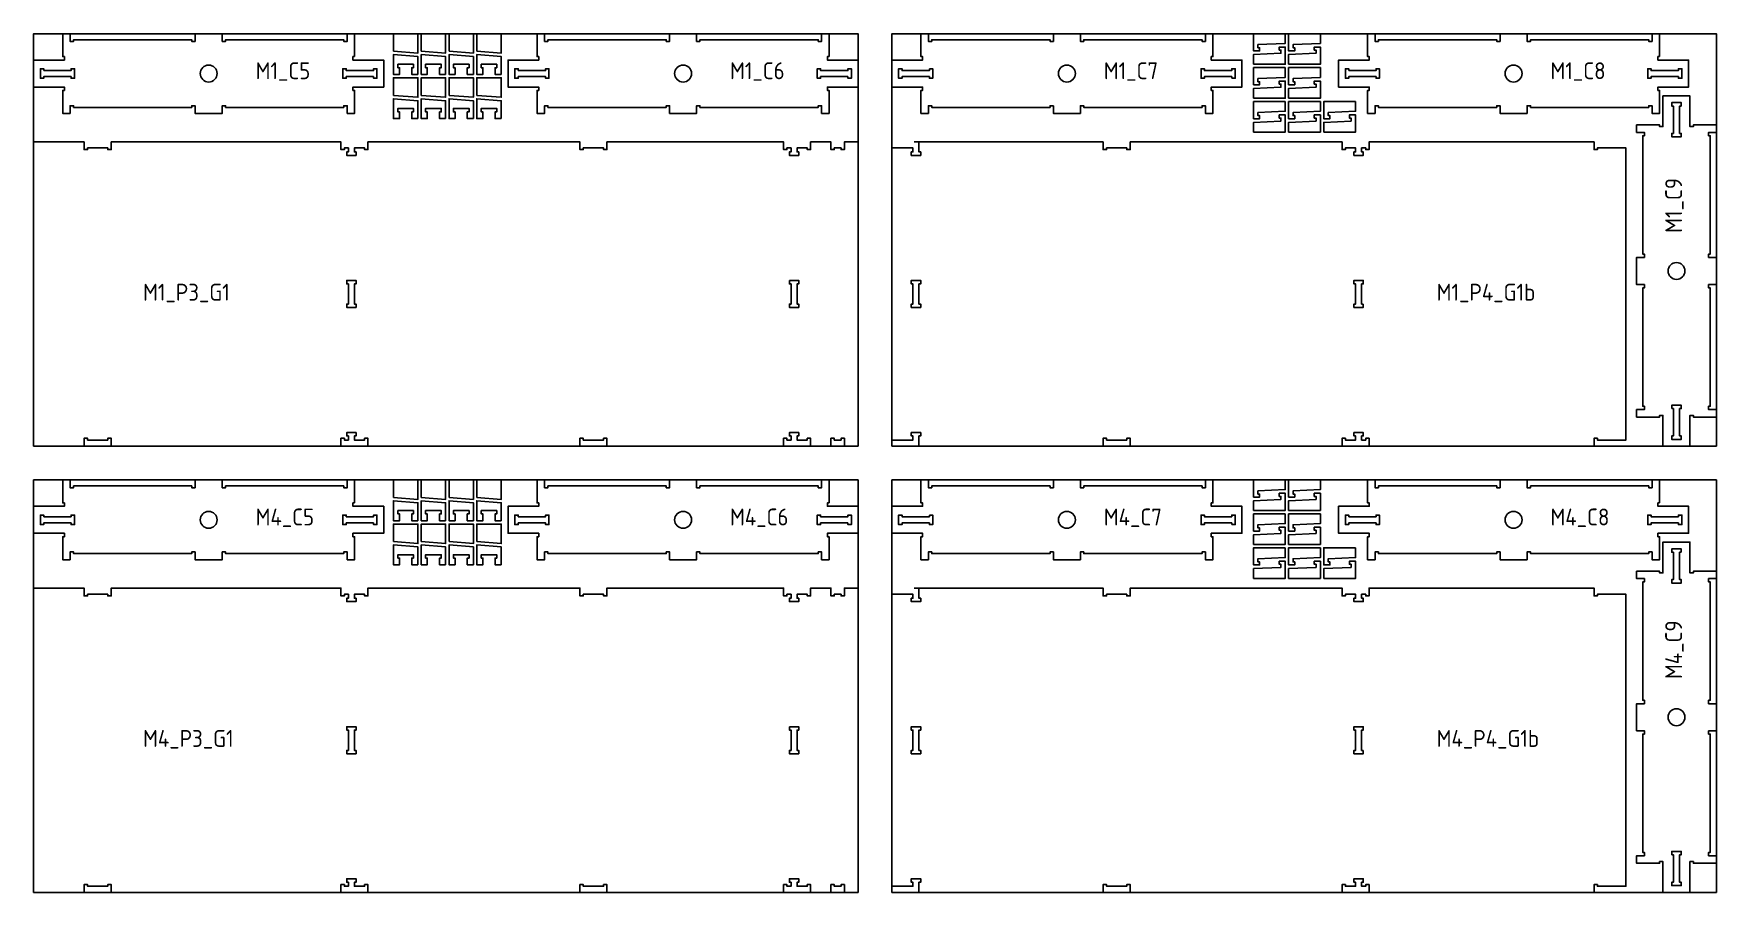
# Model space of a CAD drawing. Header units: millimetres. Extents: x -18174 to 50972, y 6312 to 16778.
# Drawn here: x -9888 to -4908, y 8953 to 11493 of the extents above; entities that cross this region are included whole.
import ezdxf

# ---------------------------------------------------------------- set-up
doc = ezdxf.new("R2010")
doc.units = ezdxf.units.MM
doc.header["$MEASUREMENT"] = 0
for name, color, linetype in [('freeswerk_CODES', 50, 'Continuous'), ('freeswerk_ELEMENTEN', 7, 'Continuous'), ('freeswerk_PLATEN', 3, 'Continuous')]:
    doc.layers.add(name, color=color, linetype=linetype)

msp = doc.modelspace()

# ---------------------------------------------------------------- linework, layer by layer
for centre in [(-9369.7, 11374.5), (-7965.7, 11374.5), (-6829.7, 11374.5), (-5507.7, 11374.5), (-5025.7, 10790.5), (-9369.7, 10054.5), (-7965.7, 10054.5), (-6829.7, 10054.5), (-5507.7, 10054.5), (-5025.7, 9470.5)]:
    msp.add_circle(centre, 25)
at = {"layer": 'freeswerk_ELEMENTEN'}
for points in [[(-8937.7, 11424.5), (-8937.7, 11492.5), (-8959.7, 11492.5), (-8959.7, 11469.5), (-8969.7, 11469.5), (-8969.7, 11474.5), (-9319.7, 11474.5), (-9319.7, 11469.5), (-9329.7, 11469.5), (-9329.7, 11492.5), (-9409.7, 11492.5), (-9409.7, 11469.5), (-9419.7, 11469.5), (-9419.7, 11474.5), (-9769.7, 11474.5), (-9769.7, 11469.5), (-9779.7, 11469.5), (-9779.7, 11492.5), (-9801.7, 11492.5), (-9801.7, 11424.5), (-9796.7, 11424.5), (-9796.7, 11414.5), (-9887.7, 11414.5), (-9887.7, 11334.5), (-9796.7, 11334.5), (-9796.7, 11324.5), (-9801.7, 11324.5), (-9801.7, 11256.5), (-9779.7, 11256.5), (-9779.7, 11279.5), (-9769.7, 11279.5), (-9769.7, 11274.5), (-9419.7, 11274.5), (-9419.7, 11279.5), (-9409.7, 11279.5), (-9409.7, 11256.5), (-9329.7, 11256.5), (-9329.7, 11279.5), (-9319.7, 11279.5), (-9319.7, 11274.5), (-8969.7, 11274.5), (-8969.7, 11279.5), (-8959.7, 11279.5), (-8959.7, 11256.5), (-8937.7, 11256.5), (-8937.7, 11324.5), (-8942.7, 11324.5), (-8942.7, 11334.5), (-8851.7, 11334.5), (-8851.7, 11414.5), (-8942.7, 11414.5), (-8942.7, 11424.5)], [(-8822.8, 11440.6), (-8750.6, 11434.9), (-8750.6, 11492.5), (-8822.8, 11492.5)], [(-8740.6, 11440.6), (-8668.4, 11434.9), (-8668.4, 11492.5), (-8740.6, 11492.5)], [(-8658.4, 11440.6), (-8586.2, 11434.9), (-8586.2, 11492.5), (-8658.4, 11492.5)], [(-8576.2, 11440.6), (-8504, 11434.9), (-8504, 11492.5), (-8576.2, 11492.5)], [(-7533.7, 11424.5), (-7533.7, 11492.5), (-7555.7, 11492.5), (-7555.7, 11469.5), (-7565.7, 11469.5), (-7565.7, 11474.5), (-7915.7, 11474.5), (-7915.7, 11469.5), (-7925.7, 11469.5), (-7925.7, 11492.5), (-8005.7, 11492.5), (-8005.7, 11469.5), (-8015.7, 11469.5), (-8015.7, 11474.5), (-8365.7, 11474.5), (-8365.7, 11469.5), (-8375.7, 11469.5), (-8375.7, 11492.5), (-8397.7, 11492.5), (-8397.7, 11424.5), (-8392.7, 11424.5), (-8392.7, 11414.5), (-8483.7, 11414.5), (-8483.7, 11334.5), (-8392.7, 11334.5), (-8392.7, 11324.5), (-8397.7, 11324.5), (-8397.7, 11256.5), (-8375.7, 11256.5), (-8375.7, 11279.5), (-8365.7, 11279.5), (-8365.7, 11274.5), (-8015.7, 11274.5), (-8015.7, 11279.5), (-8005.7, 11279.5), (-8005.7, 11256.5), (-7925.7, 11256.5), (-7925.7, 11279.5), (-7915.7, 11279.5), (-7915.7, 11274.5), (-7565.7, 11274.5), (-7565.7, 11279.5), (-7555.7, 11279.5), (-7555.7, 11256.5), (-7533.7, 11256.5), (-7533.7, 11324.5), (-7538.7, 11324.5), (-7538.7, 11334.5), (-7447.7, 11334.5), (-7447.7, 11414.5), (-7538.7, 11414.5), (-7538.7, 11424.5)], [(-6869.7, 11279.5), (-6879.7, 11279.5), (-6879.7, 11274.5), (-7229.7, 11274.5), (-7229.7, 11279.5), (-7239.7, 11279.5), (-7239.7, 11256.5), (-7261.7, 11256.5), (-7261.7, 11324.5), (-7256.7, 11324.5), (-7256.7, 11334.5), (-7347.7, 11334.5), (-7347.7, 11414.5), (-7256.7, 11414.5), (-7256.7, 11424.5), (-7261.7, 11424.5), (-7261.7, 11492.5), (-7239.7, 11492.5), (-7239.7, 11469.5), (-7229.7, 11469.5), (-7229.7, 11474.5), (-6879.7, 11474.5), (-6879.7, 11469.5), (-6869.7, 11469.5), (-6869.7, 11492.5), (-6789.7, 11492.5), (-6789.7, 11469.5), (-6779.7, 11469.5), (-6779.7, 11474.5), (-6429.7, 11474.5), (-6429.7, 11469.5), (-6419.7, 11469.5), (-6419.7, 11492.5), (-6397.7, 11492.5), (-6397.7, 11424.5), (-6402.7, 11424.5), (-6402.7, 11414.5), (-6311.7, 11414.5), (-6311.7, 11334.5), (-6402.7, 11334.5), (-6402.7, 11324.5), (-6397.7, 11324.5), (-6397.7, 11256.5), (-6419.7, 11256.5), (-6419.7, 11279.5), (-6429.7, 11279.5), (-6429.7, 11274.5), (-6779.7, 11274.5), (-6779.7, 11279.5), (-6789.7, 11279.5), (-6789.7, 11256.5), (-6869.7, 11256.5)], [(-6183.5, 11492.5), (-6183.5, 11463.7), (-6264.5, 11460.1), (-6264.5, 11450.8), (-6259.5, 11450.8), (-6259.5, 11441.7), (-6277.5, 11441.7), (-6277.5, 11492.5)], [(-6079.5, 11492.5), (-6079.5, 11463.7), (-6160.5, 11460.1), (-6160.5, 11450.8), (-6155.5, 11450.8), (-6155.5, 11441.7), (-6173.5, 11441.7), (-6173.5, 11492.5)], [(-5075.7, 11424.5), (-5075.7, 11492.5), (-5097.7, 11492.5), (-5097.7, 11469.5), (-5107.7, 11469.5), (-5107.7, 11474.5), (-5457.7, 11474.5), (-5457.7, 11469.5), (-5467.7, 11469.5), (-5467.7, 11492.5), (-5547.7, 11492.5), (-5547.7, 11469.5), (-5557.7, 11469.5), (-5557.7, 11474.5), (-5907.7, 11474.5), (-5907.7, 11469.5), (-5917.7, 11469.5), (-5917.7, 11492.5), (-5939.7, 11492.5), (-5939.7, 11424.5), (-5934.7, 11424.5), (-5934.7, 11414.5), (-6025.7, 11414.5), (-6025.7, 11334.5), (-5934.7, 11334.5), (-5934.7, 11324.5), (-5939.7, 11324.5), (-5939.7, 11256.5), (-5917.7, 11256.5), (-5917.7, 11279.5), (-5907.7, 11279.5), (-5907.7, 11274.5), (-5557.7, 11274.5), (-5557.7, 11279.5), (-5547.7, 11279.5), (-5547.7, 11256.5), (-5467.7, 11256.5), (-5467.7, 11279.5), (-5457.7, 11279.5), (-5457.7, 11274.5), (-5107.7, 11274.5), (-5107.7, 11279.5), (-5097.7, 11279.5), (-5097.7, 11256.5), (-5075.7, 11256.5), (-5075.7, 11324.5), (-5080.7, 11324.5), (-5080.7, 11334.5), (-4989.7, 11334.5), (-4989.7, 11414.5), (-5080.7, 11414.5), (-5080.7, 11424.5)], [(-8750.6, 11371.9), (-8768.6, 11371.9), (-8768.6, 11391.7), (-8763.6, 11391.7), (-8763.6, 11401.9), (-8809.8, 11401.9), (-8809.8, 11391.7), (-8804.8, 11391.7), (-8804.8, 11371.9), (-8822.8, 11371.9), (-8822.8, 11430.6), (-8750.6, 11424.9)], [(-8668.4, 11371.9), (-8686.4, 11371.9), (-8686.4, 11391.7), (-8681.4, 11391.7), (-8681.4, 11401.9), (-8727.6, 11401.9), (-8727.6, 11391.7), (-8722.6, 11391.7), (-8722.6, 11371.9), (-8740.6, 11371.9), (-8740.6, 11430.6), (-8668.4, 11424.9)], [(-8586.2, 11371.9), (-8604.2, 11371.9), (-8604.2, 11391.7), (-8599.2, 11391.7), (-8599.2, 11401.9), (-8645.4, 11401.9), (-8645.4, 11391.7), (-8640.4, 11391.7), (-8640.4, 11371.9), (-8658.4, 11371.9), (-8658.4, 11430.6), (-8586.2, 11424.9)], [(-8504, 11371.9), (-8522, 11371.9), (-8522, 11391.7), (-8517, 11391.7), (-8517, 11401.9), (-8563.2, 11401.9), (-8563.2, 11391.7), (-8558.2, 11391.7), (-8558.2, 11371.9), (-8576.2, 11371.9), (-8576.2, 11430.6), (-8504, 11424.9)], [(-6277.5, 11402.1), (-6277.5, 11430.9), (-6196.5, 11434.6), (-6196.5, 11443.8), (-6201.5, 11443.8), (-6201.5, 11452.9), (-6183.5, 11452.9), (-6183.5, 11402.1)], [(-6173.5, 11402.1), (-6173.5, 11430.9), (-6092.5, 11434.6), (-6092.5, 11443.8), (-6097.5, 11443.8), (-6097.5, 11452.9), (-6079.5, 11452.9), (-6079.5, 11402.1)], [(-9857.7, 11383.5), (-9857.7, 11388.5), (-9867.7, 11388.5), (-9867.7, 11360.5), (-9857.7, 11360.5), (-9857.7, 11365.5), (-9776.7, 11365.5), (-9776.7, 11360.5), (-9766.7, 11360.5), (-9766.7, 11388.5), (-9776.7, 11388.5), (-9776.7, 11383.5)], [(-8881.7, 11365.5), (-8962.7, 11365.5), (-8962.7, 11360.5), (-8972.7, 11360.5), (-8972.7, 11388.5), (-8962.7, 11388.5), (-8962.7, 11383.5), (-8881.7, 11383.5), (-8881.7, 11388.5), (-8871.7, 11388.5), (-8871.7, 11360.5), (-8881.7, 11360.5)], [(-8822.8, 11310), (-8750.6, 11304.3), (-8750.6, 11361.9), (-8822.8, 11361.9)], [(-8740.6, 11310), (-8668.4, 11304.3), (-8668.4, 11361.9), (-8740.6, 11361.9)], [(-8658.4, 11310), (-8586.2, 11304.3), (-8586.2, 11361.9), (-8658.4, 11361.9)], [(-8576.2, 11310), (-8504, 11304.3), (-8504, 11361.9), (-8576.2, 11361.9)], [(-8453.7, 11383.5), (-8453.7, 11388.5), (-8463.7, 11388.5), (-8463.7, 11360.5), (-8453.7, 11360.5), (-8453.7, 11365.5), (-8372.7, 11365.5), (-8372.7, 11360.5), (-8362.7, 11360.5), (-8362.7, 11388.5), (-8372.7, 11388.5), (-8372.7, 11383.5)], [(-7477.7, 11365.5), (-7558.7, 11365.5), (-7558.7, 11360.5), (-7568.7, 11360.5), (-7568.7, 11388.5), (-7558.7, 11388.5), (-7558.7, 11383.5), (-7477.7, 11383.5), (-7477.7, 11388.5), (-7467.7, 11388.5), (-7467.7, 11360.5), (-7477.7, 11360.5)], [(-7236.7, 11388.5), (-7226.7, 11388.5), (-7226.7, 11360.5), (-7236.7, 11360.5), (-7236.7, 11365.5), (-7317.7, 11365.5), (-7317.7, 11360.5), (-7327.7, 11360.5), (-7327.7, 11388.5), (-7317.7, 11388.5), (-7317.7, 11383.5), (-7236.7, 11383.5)], [(-6341.7, 11360.5), (-6341.7, 11365.5), (-6422.7, 11365.5), (-6422.7, 11360.5), (-6432.7, 11360.5), (-6432.7, 11388.5), (-6422.7, 11388.5), (-6422.7, 11383.5), (-6341.7, 11383.5), (-6341.7, 11388.5), (-6331.7, 11388.5), (-6331.7, 11360.5)], [(-6183.5, 11392.1), (-6183.5, 11363.3), (-6264.5, 11359.7), (-6264.5, 11350.4), (-6259.5, 11350.4), (-6259.5, 11341.3), (-6277.5, 11341.3), (-6277.5, 11392.1)], [(-6079.5, 11392.1), (-6079.5, 11363.3), (-6160.5, 11359.7), (-6160.5, 11350.4), (-6155.5, 11350.4), (-6155.5, 11341.3), (-6173.5, 11341.3), (-6173.5, 11392.1)], [(-5995.7, 11383.5), (-5995.7, 11388.5), (-6005.7, 11388.5), (-6005.7, 11360.5), (-5995.7, 11360.5), (-5995.7, 11365.5), (-5914.7, 11365.5), (-5914.7, 11360.5), (-5904.7, 11360.5), (-5904.7, 11388.5), (-5914.7, 11388.5), (-5914.7, 11383.5)], [(-5019.7, 11365.5), (-5100.7, 11365.5), (-5100.7, 11360.5), (-5110.7, 11360.5), (-5110.7, 11388.5), (-5100.7, 11388.5), (-5100.7, 11383.5), (-5019.7, 11383.5), (-5019.7, 11388.5), (-5009.7, 11388.5), (-5009.7, 11360.5), (-5019.7, 11360.5)], [(-6277.5, 11301.7), (-6277.5, 11330.5), (-6196.5, 11334.1), (-6196.5, 11343.4), (-6201.5, 11343.4), (-6201.5, 11352.5), (-6183.5, 11352.5), (-6183.5, 11301.7)], [(-6173.5, 11301.7), (-6173.5, 11330.5), (-6092.5, 11334.1), (-6092.5, 11343.4), (-6097.5, 11343.4), (-6097.5, 11352.5), (-6079.5, 11352.5), (-6079.5, 11301.7)], [(-4930.7, 10750.5), (-4930.7, 10740.5), (-4925.7, 10740.5), (-4925.7, 10390.5), (-4930.7, 10390.5), (-4930.7, 10380.5), (-4907.7, 10380.5), (-4907.7, 10358.5), (-4975.7, 10358.5), (-4975.7, 10363.5), (-4985.7, 10363.5), (-4985.7, 10272.5), (-5065.7, 10272.5), (-5065.7, 10363.5), (-5075.7, 10363.5), (-5075.7, 10358.5), (-5143.7, 10358.5), (-5143.7, 10380.5), (-5120.7, 10380.5), (-5120.7, 10390.5), (-5125.7, 10390.5), (-5125.7, 10740.5), (-5120.7, 10740.5), (-5120.7, 10750.5), (-5143.7, 10750.5), (-5143.7, 10830.5), (-5120.7, 10830.5), (-5120.7, 10840.5), (-5125.7, 10840.5), (-5125.7, 11190.5), (-5120.7, 11190.5), (-5120.7, 11200.5), (-5143.7, 11200.5), (-5143.7, 11222.5), (-5075.7, 11222.5), (-5075.7, 11217.5), (-5065.7, 11217.5), (-5065.7, 11308.5), (-4985.7, 11308.5), (-4985.7, 11217.5), (-4975.7, 11217.5), (-4975.7, 11222.5), (-4907.7, 11222.5), (-4907.7, 11200.5), (-4930.7, 11200.5), (-4930.7, 11190.5), (-4925.7, 11190.5), (-4925.7, 10840.5), (-4930.7, 10840.5), (-4930.7, 10830.5), (-4907.7, 10830.5), (-4907.7, 10750.5)], [(-8750.6, 11241.3), (-8768.6, 11241.3), (-8768.6, 11261.1), (-8763.6, 11261.1), (-8763.6, 11271.3), (-8809.8, 11271.3), (-8809.8, 11261.1), (-8804.8, 11261.1), (-8804.8, 11241.3), (-8822.8, 11241.3), (-8822.8, 11300), (-8750.6, 11294.3)], [(-8668.4, 11241.3), (-8686.4, 11241.3), (-8686.4, 11261.1), (-8681.4, 11261.1), (-8681.4, 11271.3), (-8727.6, 11271.3), (-8727.6, 11261.1), (-8722.6, 11261.1), (-8722.6, 11241.3), (-8740.6, 11241.3), (-8740.6, 11300), (-8668.4, 11294.3)], [(-8586.2, 11241.3), (-8604.2, 11241.3), (-8604.2, 11261.1), (-8599.2, 11261.1), (-8599.2, 11271.3), (-8645.4, 11271.3), (-8645.4, 11261.1), (-8640.4, 11261.1), (-8640.4, 11241.3), (-8658.4, 11241.3), (-8658.4, 11300), (-8586.2, 11294.3)], [(-8504, 11241.3), (-8522, 11241.3), (-8522, 11261.1), (-8517, 11261.1), (-8517, 11271.3), (-8563.2, 11271.3), (-8563.2, 11261.1), (-8558.2, 11261.1), (-8558.2, 11241.3), (-8576.2, 11241.3), (-8576.2, 11300), (-8504, 11294.3)], [(-6183.5, 11291.7), (-6183.5, 11262.9), (-6264.5, 11259.2), (-6264.5, 11250), (-6259.5, 11250), (-6259.5, 11240.9), (-6277.5, 11240.9), (-6277.5, 11291.7)], [(-6079.5, 11291.7), (-6079.5, 11262.9), (-6160.5, 11259.2), (-6160.5, 11250), (-6155.5, 11250), (-6155.5, 11240.9), (-6173.5, 11240.9), (-6173.5, 11291.7)], [(-5975.5, 11291.7), (-5975.5, 11262.9), (-6056.5, 11259.2), (-6056.5, 11250), (-6051.5, 11250), (-6051.5, 11240.9), (-6069.5, 11240.9), (-6069.5, 11291.7)], [(-5011.7, 11278.5), (-5016.7, 11278.5), (-5016.7, 11197.5), (-5011.7, 11197.5), (-5011.7, 11187.5), (-5039.7, 11187.5), (-5039.7, 11197.5), (-5034.7, 11197.5), (-5034.7, 11278.5), (-5039.7, 11278.5), (-5039.7, 11288.5), (-5011.7, 11288.5)], [(-6277.5, 11201.3), (-6277.5, 11230.1), (-6196.5, 11233.7), (-6196.5, 11243), (-6201.5, 11243), (-6201.5, 11252.1), (-6183.5, 11252.1), (-6183.5, 11201.3)], [(-6173.5, 11201.3), (-6173.5, 11230.1), (-6092.5, 11233.7), (-6092.5, 11243), (-6097.5, 11243), (-6097.5, 11252.1), (-6079.5, 11252.1), (-6079.5, 11201.3)], [(-6069.5, 11201.3), (-6069.5, 11230.1), (-5988.5, 11233.7), (-5988.5, 11243), (-5993.5, 11243), (-5993.5, 11252.1), (-5975.5, 11252.1), (-5975.5, 11201.3)], [(-7658.2, 11154.5), (-7646.2, 11154.5), (-7646.2, 11142.5), (-7651.2, 11142.5), (-7651.2, 11132.5), (-7623.2, 11132.5), (-7623.2, 11142.5), (-7628.2, 11142.5), (-7628.2, 11154.5), (-7598.2, 11154.5), (-7598.2, 11149.5), (-7588.2, 11149.5), (-7588.2, 11172.5), (-7528.2, 11172.5), (-7528.2, 11149.5), (-7518.2, 11149.5), (-7518.2, 11154.5), (-7498.2, 11154.5), (-7498.2, 11149.5), (-7488.2, 11149.5), (-7488.2, 11172.5), (-7447.7, 11172.5), (-7447.7, 10272.5), (-7488.2, 10272.5), (-7488.2, 10295.5), (-7498.2, 10295.5), (-7498.2, 10290.5), (-7518.2, 10290.5), (-7518.2, 10295.5), (-7528.2, 10295.5), (-7528.2, 10272.5), (-7588.2, 10272.5), (-7588.2, 10295.5), (-7598.2, 10295.5), (-7598.2, 10290.5), (-7628.2, 10290.5), (-7628.2, 10302.5), (-7623.2, 10302.5), (-7623.2, 10312.5), (-7651.2, 10312.5), (-7651.2, 10302.5), (-7646.2, 10302.5), (-7646.2, 10290.5), (-7658.2, 10290.5), (-7658.2, 10295.5), (-7668.2, 10295.5), (-7668.2, 10272.5), (-8191.2, 10272.5), (-8191.2, 10295.5), (-8201.2, 10295.5), (-8201.2, 10290.5), (-8261.2, 10290.5), (-8261.2, 10295.5), (-8271.2, 10295.5), (-8271.2, 10272.5), (-8898.2, 10272.5), (-8898.2, 10295.5), (-8908.2, 10295.5), (-8908.2, 10290.5), (-8938.2, 10290.5), (-8938.2, 10302.5), (-8933.2, 10302.5), (-8933.2, 10312.5), (-8961.2, 10312.5), (-8961.2, 10302.5), (-8956.2, 10302.5), (-8956.2, 10290.5), (-8968.2, 10290.5), (-8968.2, 10295.5), (-8978.2, 10295.5), (-8978.2, 10272.5), (-9658.2, 10272.5), (-9658.2, 10295.5), (-9668.2, 10295.5), (-9668.2, 10290.5), (-9728.2, 10290.5), (-9728.2, 10295.5), (-9738.2, 10295.5), (-9738.2, 10272.5), (-9887.7, 10272.5), (-9887.7, 11172.5), (-9738.2, 11172.5), (-9738.2, 11149.5), (-9728.2, 11149.5), (-9728.2, 11154.5), (-9668.2, 11154.5), (-9668.2, 11149.5), (-9658.2, 11149.5), (-9658.2, 11172.5), (-8978.2, 11172.5), (-8978.2, 11149.5), (-8968.2, 11149.5), (-8968.2, 11154.5), (-8956.2, 11154.5), (-8956.2, 11142.5), (-8961.2, 11142.5), (-8961.2, 11132.5), (-8933.2, 11132.5), (-8933.2, 11142.5), (-8938.2, 11142.5), (-8938.2, 11154.5), (-8908.2, 11154.5), (-8908.2, 11149.5), (-8898.2, 11149.5), (-8898.2, 11172.5), (-8271.2, 11172.5), (-8271.2, 11149.5), (-8261.2, 11149.5), (-8261.2, 11154.5), (-8201.2, 11154.5), (-8201.2, 11149.5), (-8191.2, 11149.5), (-8191.2, 11172.5), (-7668.2, 11172.5), (-7668.2, 11149.5), (-7658.2, 11149.5)], [(-7347.7, 10290.5), (-7347.7, 11154.5), (-7285.5, 11154.5), (-7285.5, 11142.5), (-7290.5, 11142.5), (-7290.5, 11132.5), (-7262.5, 11132.5), (-7262.5, 11142.5), (-7267.5, 11142.5), (-7267.5, 11172.5), (-6722.5, 11172.5), (-6722.5, 11149.5), (-6712.5, 11149.5), (-6712.5, 11154.5), (-6652.5, 11154.5), (-6652.5, 11149.5), (-6642.5, 11149.5), (-6642.5, 11172.5), (-6015.5, 11172.5), (-6015.5, 11149.5), (-6005.5, 11149.5), (-6005.5, 11154.5), (-5975.5, 11154.5), (-5975.5, 11142.5), (-5980.5, 11142.5), (-5980.5, 11132.5), (-5952.5, 11132.5), (-5952.5, 11142.5), (-5957.5, 11142.5), (-5957.5, 11154.5), (-5945.5, 11154.5), (-5945.5, 11149.5), (-5935.5, 11149.5), (-5935.5, 11172.5), (-5269.5, 11172.5), (-5269.5, 11149.5), (-5259.5, 11149.5), (-5259.5, 11154.5), (-5175.5, 11154.5), (-5175.5, 10290.5), (-5259.5, 10290.5), (-5259.5, 10295.5), (-5269.5, 10295.5), (-5269.5, 10272.5), (-5935.5, 10272.5), (-5935.5, 10295.5), (-5945.5, 10295.5), (-5945.5, 10290.5), (-5957.5, 10290.5), (-5957.5, 10302.5), (-5952.5, 10302.5), (-5952.5, 10312.5), (-5980.5, 10312.5), (-5980.5, 10302.5), (-5975.5, 10302.5), (-5975.5, 10290.5), (-6005.5, 10290.5), (-6005.5, 10295.5), (-6015.5, 10295.5), (-6015.5, 10272.5), (-6642.5, 10272.5), (-6642.5, 10295.5), (-6652.5, 10295.5), (-6652.5, 10290.5), (-6712.5, 10290.5), (-6712.5, 10295.5), (-6722.5, 10295.5), (-6722.5, 10272.5), (-7267.5, 10272.5), (-7267.5, 10302.5), (-7262.5, 10302.5), (-7262.5, 10312.5), (-7290.5, 10312.5), (-7290.5, 10302.5), (-7285.5, 10302.5), (-7285.5, 10290.5)], [(-8956.2, 10692.5), (-8961.2, 10692.5), (-8961.2, 10682.5), (-8933.2, 10682.5), (-8933.2, 10692.5), (-8938.2, 10692.5), (-8938.2, 10752.5), (-8933.2, 10752.5), (-8933.2, 10762.5), (-8961.2, 10762.5), (-8961.2, 10752.5), (-8956.2, 10752.5)], [(-7651.2, 10762.5), (-7651.2, 10752.5), (-7646.2, 10752.5), (-7646.2, 10692.5), (-7651.2, 10692.5), (-7651.2, 10682.5), (-7623.2, 10682.5), (-7623.2, 10692.5), (-7628.2, 10692.5), (-7628.2, 10752.5), (-7623.2, 10752.5), (-7623.2, 10762.5)], [(-7267.5, 10692.5), (-7262.5, 10692.5), (-7262.5, 10682.5), (-7290.5, 10682.5), (-7290.5, 10692.5), (-7285.5, 10692.5), (-7285.5, 10752.5), (-7290.5, 10752.5), (-7290.5, 10762.5), (-7262.5, 10762.5), (-7262.5, 10752.5), (-7267.5, 10752.5)], [(-5952.5, 10692.5), (-5952.5, 10682.5), (-5980.5, 10682.5), (-5980.5, 10692.5), (-5975.5, 10692.5), (-5975.5, 10752.5), (-5980.5, 10752.5), (-5980.5, 10762.5), (-5952.5, 10762.5), (-5952.5, 10752.5), (-5957.5, 10752.5), (-5957.5, 10692.5)], [(-5039.7, 10383.5), (-5039.7, 10393.5), (-5011.7, 10393.5), (-5011.7, 10383.5), (-5016.7, 10383.5), (-5016.7, 10302.5), (-5011.7, 10302.5), (-5011.7, 10292.5), (-5039.7, 10292.5), (-5039.7, 10302.5), (-5034.7, 10302.5), (-5034.7, 10383.5)], [(-8937.7, 10104.5), (-8937.7, 10172.5), (-8959.7, 10172.5), (-8959.7, 10149.5), (-8969.7, 10149.5), (-8969.7, 10154.5), (-9319.7, 10154.5), (-9319.7, 10149.5), (-9329.7, 10149.5), (-9329.7, 10172.5), (-9409.7, 10172.5), (-9409.7, 10149.5), (-9419.7, 10149.5), (-9419.7, 10154.5), (-9769.7, 10154.5), (-9769.7, 10149.5), (-9779.7, 10149.5), (-9779.7, 10172.5), (-9801.7, 10172.5), (-9801.7, 10104.5), (-9796.7, 10104.5), (-9796.7, 10094.5), (-9887.7, 10094.5), (-9887.7, 10014.5), (-9796.7, 10014.5), (-9796.7, 10004.5), (-9801.7, 10004.5), (-9801.7, 9936.5), (-9779.7, 9936.5), (-9779.7, 9959.5), (-9769.7, 9959.5), (-9769.7, 9954.5), (-9419.7, 9954.5), (-9419.7, 9959.5), (-9409.7, 9959.5), (-9409.7, 9936.5), (-9329.7, 9936.5), (-9329.7, 9959.5), (-9319.7, 9959.5), (-9319.7, 9954.5), (-8969.7, 9954.5), (-8969.7, 9959.5), (-8959.7, 9959.5), (-8959.7, 9936.5), (-8937.7, 9936.5), (-8937.7, 10004.5), (-8942.7, 10004.5), (-8942.7, 10014.5), (-8851.7, 10014.5), (-8851.7, 10094.5), (-8942.7, 10094.5), (-8942.7, 10104.5)], [(-8822.8, 10120.6), (-8750.6, 10114.9), (-8750.6, 10172.5), (-8822.8, 10172.5)], [(-8740.6, 10120.6), (-8668.4, 10114.9), (-8668.4, 10172.5), (-8740.6, 10172.5)], [(-8658.4, 10120.6), (-8586.2, 10114.9), (-8586.2, 10172.5), (-8658.4, 10172.5)], [(-8576.2, 10120.6), (-8504, 10114.9), (-8504, 10172.5), (-8576.2, 10172.5)], [(-7533.7, 10104.5), (-7533.7, 10172.5), (-7555.7, 10172.5), (-7555.7, 10149.5), (-7565.7, 10149.5), (-7565.7, 10154.5), (-7915.7, 10154.5), (-7915.7, 10149.5), (-7925.7, 10149.5), (-7925.7, 10172.5), (-8005.7, 10172.5), (-8005.7, 10149.5), (-8015.7, 10149.5), (-8015.7, 10154.5), (-8365.7, 10154.5), (-8365.7, 10149.5), (-8375.7, 10149.5), (-8375.7, 10172.5), (-8397.7, 10172.5), (-8397.7, 10104.5), (-8392.7, 10104.5), (-8392.7, 10094.5), (-8483.7, 10094.5), (-8483.7, 10014.5), (-8392.7, 10014.5), (-8392.7, 10004.5), (-8397.7, 10004.5), (-8397.7, 9936.5), (-8375.7, 9936.5), (-8375.7, 9959.5), (-8365.7, 9959.5), (-8365.7, 9954.5), (-8015.7, 9954.5), (-8015.7, 9959.5), (-8005.7, 9959.5), (-8005.7, 9936.5), (-7925.7, 9936.5), (-7925.7, 9959.5), (-7915.7, 9959.5), (-7915.7, 9954.5), (-7565.7, 9954.5), (-7565.7, 9959.5), (-7555.7, 9959.5), (-7555.7, 9936.5), (-7533.7, 9936.5), (-7533.7, 10004.5), (-7538.7, 10004.5), (-7538.7, 10014.5), (-7447.7, 10014.5), (-7447.7, 10094.5), (-7538.7, 10094.5), (-7538.7, 10104.5)], [(-6869.7, 9959.5), (-6879.7, 9959.5), (-6879.7, 9954.5), (-7229.7, 9954.5), (-7229.7, 9959.5), (-7239.7, 9959.5), (-7239.7, 9936.5), (-7261.7, 9936.5), (-7261.7, 10004.5), (-7256.7, 10004.5), (-7256.7, 10014.5), (-7347.7, 10014.5), (-7347.7, 10094.5), (-7256.7, 10094.5), (-7256.7, 10104.5), (-7261.7, 10104.5), (-7261.7, 10172.5), (-7239.7, 10172.5), (-7239.7, 10149.5), (-7229.7, 10149.5), (-7229.7, 10154.5), (-6879.7, 10154.5), (-6879.7, 10149.5), (-6869.7, 10149.5), (-6869.7, 10172.5), (-6789.7, 10172.5), (-6789.7, 10149.5), (-6779.7, 10149.5), (-6779.7, 10154.5), (-6429.7, 10154.5), (-6429.7, 10149.5), (-6419.7, 10149.5), (-6419.7, 10172.5), (-6397.7, 10172.5), (-6397.7, 10104.5), (-6402.7, 10104.5), (-6402.7, 10094.5), (-6311.7, 10094.5), (-6311.7, 10014.5), (-6402.7, 10014.5), (-6402.7, 10004.5), (-6397.7, 10004.5), (-6397.7, 9936.5), (-6419.7, 9936.5), (-6419.7, 9959.5), (-6429.7, 9959.5), (-6429.7, 9954.5), (-6779.7, 9954.5), (-6779.7, 9959.5), (-6789.7, 9959.5), (-6789.7, 9936.5), (-6869.7, 9936.5)], [(-6183.5, 10172.5), (-6183.5, 10143.7), (-6264.5, 10140.1), (-6264.5, 10130.8), (-6259.5, 10130.8), (-6259.5, 10121.7), (-6277.5, 10121.7), (-6277.5, 10172.5)], [(-6079.5, 10172.5), (-6079.5, 10143.7), (-6160.5, 10140.1), (-6160.5, 10130.8), (-6155.5, 10130.8), (-6155.5, 10121.7), (-6173.5, 10121.7), (-6173.5, 10172.5)], [(-5075.7, 10104.5), (-5075.7, 10172.5), (-5097.7, 10172.5), (-5097.7, 10149.5), (-5107.7, 10149.5), (-5107.7, 10154.5), (-5457.7, 10154.5), (-5457.7, 10149.5), (-5467.7, 10149.5), (-5467.7, 10172.5), (-5547.7, 10172.5), (-5547.7, 10149.5), (-5557.7, 10149.5), (-5557.7, 10154.5), (-5907.7, 10154.5), (-5907.7, 10149.5), (-5917.7, 10149.5), (-5917.7, 10172.5), (-5939.7, 10172.5), (-5939.7, 10104.5), (-5934.7, 10104.5), (-5934.7, 10094.5), (-6025.7, 10094.5), (-6025.7, 10014.5), (-5934.7, 10014.5), (-5934.7, 10004.5), (-5939.7, 10004.5), (-5939.7, 9936.5), (-5917.7, 9936.5), (-5917.7, 9959.5), (-5907.7, 9959.5), (-5907.7, 9954.5), (-5557.7, 9954.5), (-5557.7, 9959.5), (-5547.7, 9959.5), (-5547.7, 9936.5), (-5467.7, 9936.5), (-5467.7, 9959.5), (-5457.7, 9959.5), (-5457.7, 9954.5), (-5107.7, 9954.5), (-5107.7, 9959.5), (-5097.7, 9959.5), (-5097.7, 9936.5), (-5075.7, 9936.5), (-5075.7, 10004.5), (-5080.7, 10004.5), (-5080.7, 10014.5), (-4989.7, 10014.5), (-4989.7, 10094.5), (-5080.7, 10094.5), (-5080.7, 10104.5)], [(-8750.6, 10051.9), (-8768.6, 10051.9), (-8768.6, 10071.7), (-8763.6, 10071.7), (-8763.6, 10081.9), (-8809.8, 10081.9), (-8809.8, 10071.7), (-8804.8, 10071.7), (-8804.8, 10051.9), (-8822.8, 10051.9), (-8822.8, 10110.6), (-8750.6, 10104.9)], [(-8668.4, 10051.9), (-8686.4, 10051.9), (-8686.4, 10071.7), (-8681.4, 10071.7), (-8681.4, 10081.9), (-8727.6, 10081.9), (-8727.6, 10071.7), (-8722.6, 10071.7), (-8722.6, 10051.9), (-8740.6, 10051.9), (-8740.6, 10110.6), (-8668.4, 10104.9)], [(-8586.2, 10051.9), (-8604.2, 10051.9), (-8604.2, 10071.7), (-8599.2, 10071.7), (-8599.2, 10081.9), (-8645.4, 10081.9), (-8645.4, 10071.7), (-8640.4, 10071.7), (-8640.4, 10051.9), (-8658.4, 10051.9), (-8658.4, 10110.6), (-8586.2, 10104.9)], [(-8504, 10051.9), (-8522, 10051.9), (-8522, 10071.7), (-8517, 10071.7), (-8517, 10081.9), (-8563.2, 10081.9), (-8563.2, 10071.7), (-8558.2, 10071.7), (-8558.2, 10051.9), (-8576.2, 10051.9), (-8576.2, 10110.6), (-8504, 10104.9)], [(-6277.5, 10082.1), (-6277.5, 10110.9), (-6196.5, 10114.6), (-6196.5, 10123.8), (-6201.5, 10123.8), (-6201.5, 10132.9), (-6183.5, 10132.9), (-6183.5, 10082.1)], [(-6173.5, 10082.1), (-6173.5, 10110.9), (-6092.5, 10114.6), (-6092.5, 10123.8), (-6097.5, 10123.8), (-6097.5, 10132.9), (-6079.5, 10132.9), (-6079.5, 10082.1)], [(-9857.7, 10063.5), (-9857.7, 10068.5), (-9867.7, 10068.5), (-9867.7, 10040.5), (-9857.7, 10040.5), (-9857.7, 10045.5), (-9776.7, 10045.5), (-9776.7, 10040.5), (-9766.7, 10040.5), (-9766.7, 10068.5), (-9776.7, 10068.5), (-9776.7, 10063.5)], [(-8881.7, 10045.5), (-8962.7, 10045.5), (-8962.7, 10040.5), (-8972.7, 10040.5), (-8972.7, 10068.5), (-8962.7, 10068.5), (-8962.7, 10063.5), (-8881.7, 10063.5), (-8881.7, 10068.5), (-8871.7, 10068.5), (-8871.7, 10040.5), (-8881.7, 10040.5)], [(-8453.7, 10063.5), (-8453.7, 10068.5), (-8463.7, 10068.5), (-8463.7, 10040.5), (-8453.7, 10040.5), (-8453.7, 10045.5), (-8372.7, 10045.5), (-8372.7, 10040.5), (-8362.7, 10040.5), (-8362.7, 10068.5), (-8372.7, 10068.5), (-8372.7, 10063.5)], [(-7477.7, 10045.5), (-7558.7, 10045.5), (-7558.7, 10040.5), (-7568.7, 10040.5), (-7568.7, 10068.5), (-7558.7, 10068.5), (-7558.7, 10063.5), (-7477.7, 10063.5), (-7477.7, 10068.5), (-7467.7, 10068.5), (-7467.7, 10040.5), (-7477.7, 10040.5)], [(-7236.7, 10068.5), (-7226.7, 10068.5), (-7226.7, 10040.5), (-7236.7, 10040.5), (-7236.7, 10045.5), (-7317.7, 10045.5), (-7317.7, 10040.5), (-7327.7, 10040.5), (-7327.7, 10068.5), (-7317.7, 10068.5), (-7317.7, 10063.5), (-7236.7, 10063.5)], [(-6341.7, 10040.5), (-6341.7, 10045.5), (-6422.7, 10045.5), (-6422.7, 10040.5), (-6432.7, 10040.5), (-6432.7, 10068.5), (-6422.7, 10068.5), (-6422.7, 10063.5), (-6341.7, 10063.5), (-6341.7, 10068.5), (-6331.7, 10068.5), (-6331.7, 10040.5)], [(-6183.5, 10072.1), (-6183.5, 10043.3), (-6264.5, 10039.7), (-6264.5, 10030.4), (-6259.5, 10030.4), (-6259.5, 10021.3), (-6277.5, 10021.3), (-6277.5, 10072.1)], [(-6079.5, 10072.1), (-6079.5, 10043.3), (-6160.5, 10039.7), (-6160.5, 10030.4), (-6155.5, 10030.4), (-6155.5, 10021.3), (-6173.5, 10021.3), (-6173.5, 10072.1)], [(-5995.7, 10063.5), (-5995.7, 10068.5), (-6005.7, 10068.5), (-6005.7, 10040.5), (-5995.7, 10040.5), (-5995.7, 10045.5), (-5914.7, 10045.5), (-5914.7, 10040.5), (-5904.7, 10040.5), (-5904.7, 10068.5), (-5914.7, 10068.5), (-5914.7, 10063.5)], [(-5019.7, 10045.5), (-5100.7, 10045.5), (-5100.7, 10040.5), (-5110.7, 10040.5), (-5110.7, 10068.5), (-5100.7, 10068.5), (-5100.7, 10063.5), (-5019.7, 10063.5), (-5019.7, 10068.5), (-5009.7, 10068.5), (-5009.7, 10040.5), (-5019.7, 10040.5)], [(-8822.8, 9990), (-8750.6, 9984.3), (-8750.6, 10041.9), (-8822.8, 10041.9)], [(-8740.6, 9990), (-8668.4, 9984.3), (-8668.4, 10041.9), (-8740.6, 10041.9)], [(-8658.4, 9990), (-8586.2, 9984.3), (-8586.2, 10041.9), (-8658.4, 10041.9)], [(-8576.2, 9990), (-8504, 9984.3), (-8504, 10041.9), (-8576.2, 10041.9)], [(-6277.5, 9981.7), (-6277.5, 10010.5), (-6196.5, 10014.1), (-6196.5, 10023.4), (-6201.5, 10023.4), (-6201.5, 10032.5), (-6183.5, 10032.5), (-6183.5, 9981.7)], [(-6173.5, 9981.7), (-6173.5, 10010.5), (-6092.5, 10014.1), (-6092.5, 10023.4), (-6097.5, 10023.4), (-6097.5, 10032.5), (-6079.5, 10032.5), (-6079.5, 9981.7)], [(-8750.6, 9921.3), (-8768.6, 9921.3), (-8768.6, 9941.1), (-8763.6, 9941.1), (-8763.6, 9951.3), (-8809.8, 9951.3), (-8809.8, 9941.1), (-8804.8, 9941.1), (-8804.8, 9921.3), (-8822.8, 9921.3), (-8822.8, 9980), (-8750.6, 9974.3)], [(-8668.4, 9921.3), (-8686.4, 9921.3), (-8686.4, 9941.1), (-8681.4, 9941.1), (-8681.4, 9951.3), (-8727.6, 9951.3), (-8727.6, 9941.1), (-8722.6, 9941.1), (-8722.6, 9921.3), (-8740.6, 9921.3), (-8740.6, 9980), (-8668.4, 9974.3)], [(-8586.2, 9921.3), (-8604.2, 9921.3), (-8604.2, 9941.1), (-8599.2, 9941.1), (-8599.2, 9951.3), (-8645.4, 9951.3), (-8645.4, 9941.1), (-8640.4, 9941.1), (-8640.4, 9921.3), (-8658.4, 9921.3), (-8658.4, 9980), (-8586.2, 9974.3)], [(-8504, 9921.3), (-8522, 9921.3), (-8522, 9941.1), (-8517, 9941.1), (-8517, 9951.3), (-8563.2, 9951.3), (-8563.2, 9941.1), (-8558.2, 9941.1), (-8558.2, 9921.3), (-8576.2, 9921.3), (-8576.2, 9980), (-8504, 9974.3)], [(-6183.5, 9971.7), (-6183.5, 9942.9), (-6264.5, 9939.2), (-6264.5, 9930), (-6259.5, 9930), (-6259.5, 9920.9), (-6277.5, 9920.9), (-6277.5, 9971.7)], [(-6079.5, 9971.7), (-6079.5, 9942.9), (-6160.5, 9939.2), (-6160.5, 9930), (-6155.5, 9930), (-6155.5, 9920.9), (-6173.5, 9920.9), (-6173.5, 9971.7)], [(-5975.5, 9971.7), (-5975.5, 9942.9), (-6056.5, 9939.2), (-6056.5, 9930), (-6051.5, 9930), (-6051.5, 9920.9), (-6069.5, 9920.9), (-6069.5, 9971.7)], [(-4930.7, 9430.5), (-4930.7, 9420.5), (-4925.7, 9420.5), (-4925.7, 9070.5), (-4930.7, 9070.5), (-4930.7, 9060.5), (-4907.7, 9060.5), (-4907.7, 9038.5), (-4975.7, 9038.5), (-4975.7, 9043.5), (-4985.7, 9043.5), (-4985.7, 8952.5), (-5065.7, 8952.5), (-5065.7, 9043.5), (-5075.7, 9043.5), (-5075.7, 9038.5), (-5143.7, 9038.5), (-5143.7, 9060.5), (-5120.7, 9060.5), (-5120.7, 9070.5), (-5125.7, 9070.5), (-5125.7, 9420.5), (-5120.7, 9420.5), (-5120.7, 9430.5), (-5143.7, 9430.5), (-5143.7, 9510.5), (-5120.7, 9510.5), (-5120.7, 9520.5), (-5125.7, 9520.5), (-5125.7, 9870.5), (-5120.7, 9870.5), (-5120.7, 9880.5), (-5143.7, 9880.5), (-5143.7, 9902.5), (-5075.7, 9902.5), (-5075.7, 9897.5), (-5065.7, 9897.5), (-5065.7, 9988.5), (-4985.7, 9988.5), (-4985.7, 9897.5), (-4975.7, 9897.5), (-4975.7, 9902.5), (-4907.7, 9902.5), (-4907.7, 9880.5), (-4930.7, 9880.5), (-4930.7, 9870.5), (-4925.7, 9870.5), (-4925.7, 9520.5), (-4930.7, 9520.5), (-4930.7, 9510.5), (-4907.7, 9510.5), (-4907.7, 9430.5)], [(-5011.7, 9958.5), (-5016.7, 9958.5), (-5016.7, 9877.5), (-5011.7, 9877.5), (-5011.7, 9867.5), (-5039.7, 9867.5), (-5039.7, 9877.5), (-5034.7, 9877.5), (-5034.7, 9958.5), (-5039.7, 9958.5), (-5039.7, 9968.5), (-5011.7, 9968.5)], [(-6277.5, 9881.3), (-6277.5, 9910.1), (-6196.5, 9913.7), (-6196.5, 9923), (-6201.5, 9923), (-6201.5, 9932.1), (-6183.5, 9932.1), (-6183.5, 9881.3)], [(-6173.5, 9881.3), (-6173.5, 9910.1), (-6092.5, 9913.7), (-6092.5, 9923), (-6097.5, 9923), (-6097.5, 9932.1), (-6079.5, 9932.1), (-6079.5, 9881.3)], [(-6069.5, 9881.3), (-6069.5, 9910.1), (-5988.5, 9913.7), (-5988.5, 9923), (-5993.5, 9923), (-5993.5, 9932.1), (-5975.5, 9932.1), (-5975.5, 9881.3)], [(-7658.2, 9834.5), (-7646.2, 9834.5), (-7646.2, 9822.5), (-7651.2, 9822.5), (-7651.2, 9812.5), (-7623.2, 9812.5), (-7623.2, 9822.5), (-7628.2, 9822.5), (-7628.2, 9834.5), (-7598.2, 9834.5), (-7598.2, 9829.5), (-7588.2, 9829.5), (-7588.2, 9852.5), (-7528.2, 9852.5), (-7528.2, 9829.5), (-7518.2, 9829.5), (-7518.2, 9834.5), (-7498.2, 9834.5), (-7498.2, 9829.5), (-7488.2, 9829.5), (-7488.2, 9852.5), (-7447.7, 9852.5), (-7447.7, 8952.5), (-7488.2, 8952.5), (-7488.2, 8975.5), (-7498.2, 8975.5), (-7498.2, 8970.5), (-7518.2, 8970.5), (-7518.2, 8975.5), (-7528.2, 8975.5), (-7528.2, 8952.5), (-7588.2, 8952.5), (-7588.2, 8975.5), (-7598.2, 8975.5), (-7598.2, 8970.5), (-7628.2, 8970.5), (-7628.2, 8982.5), (-7623.2, 8982.5), (-7623.2, 8992.5), (-7651.2, 8992.5), (-7651.2, 8982.5), (-7646.2, 8982.5), (-7646.2, 8970.5), (-7658.2, 8970.5), (-7658.2, 8975.5), (-7668.2, 8975.5), (-7668.2, 8952.5), (-8191.2, 8952.5), (-8191.2, 8975.5), (-8201.2, 8975.5), (-8201.2, 8970.5), (-8261.2, 8970.5), (-8261.2, 8975.5), (-8271.2, 8975.5), (-8271.2, 8952.5), (-8898.2, 8952.5), (-8898.2, 8975.5), (-8908.2, 8975.5), (-8908.2, 8970.5), (-8938.2, 8970.5), (-8938.2, 8982.5), (-8933.2, 8982.5), (-8933.2, 8992.5), (-8961.2, 8992.5), (-8961.2, 8982.5), (-8956.2, 8982.5), (-8956.2, 8970.5), (-8968.2, 8970.5), (-8968.2, 8975.5), (-8978.2, 8975.5), (-8978.2, 8952.5), (-9658.2, 8952.5), (-9658.2, 8975.5), (-9668.2, 8975.5), (-9668.2, 8970.5), (-9728.2, 8970.5), (-9728.2, 8975.5), (-9738.2, 8975.5), (-9738.2, 8952.5), (-9887.7, 8952.5), (-9887.7, 9852.5), (-9738.2, 9852.5), (-9738.2, 9829.5), (-9728.2, 9829.5), (-9728.2, 9834.5), (-9668.2, 9834.5), (-9668.2, 9829.5), (-9658.2, 9829.5), (-9658.2, 9852.5), (-8978.2, 9852.5), (-8978.2, 9829.5), (-8968.2, 9829.5), (-8968.2, 9834.5), (-8956.2, 9834.5), (-8956.2, 9822.5), (-8961.2, 9822.5), (-8961.2, 9812.5), (-8933.2, 9812.5), (-8933.2, 9822.5), (-8938.2, 9822.5), (-8938.2, 9834.5), (-8908.2, 9834.5), (-8908.2, 9829.5), (-8898.2, 9829.5), (-8898.2, 9852.5), (-8271.2, 9852.5), (-8271.2, 9829.5), (-8261.2, 9829.5), (-8261.2, 9834.5), (-8201.2, 9834.5), (-8201.2, 9829.5), (-8191.2, 9829.5), (-8191.2, 9852.5), (-7668.2, 9852.5), (-7668.2, 9829.5), (-7658.2, 9829.5)], [(-7347.7, 8970.5), (-7347.7, 9834.5), (-7285.5, 9834.5), (-7285.5, 9822.5), (-7290.5, 9822.5), (-7290.5, 9812.5), (-7262.5, 9812.5), (-7262.5, 9822.5), (-7267.5, 9822.5), (-7267.5, 9852.5), (-6722.5, 9852.5), (-6722.5, 9829.5), (-6712.5, 9829.5), (-6712.5, 9834.5), (-6652.5, 9834.5), (-6652.5, 9829.5), (-6642.5, 9829.5), (-6642.5, 9852.5), (-6015.5, 9852.5), (-6015.5, 9829.5), (-6005.5, 9829.5), (-6005.5, 9834.5), (-5975.5, 9834.5), (-5975.5, 9822.5), (-5980.5, 9822.5), (-5980.5, 9812.5), (-5952.5, 9812.5), (-5952.5, 9822.5), (-5957.5, 9822.5), (-5957.5, 9834.5), (-5945.5, 9834.5), (-5945.5, 9829.5), (-5935.5, 9829.5), (-5935.5, 9852.5), (-5269.5, 9852.5), (-5269.5, 9829.5), (-5259.5, 9829.5), (-5259.5, 9834.5), (-5175.5, 9834.5), (-5175.5, 8970.5), (-5259.5, 8970.5), (-5259.5, 8975.5), (-5269.5, 8975.5), (-5269.5, 8952.5), (-5935.5, 8952.5), (-5935.5, 8975.5), (-5945.5, 8975.5), (-5945.5, 8970.5), (-5957.5, 8970.5), (-5957.5, 8982.5), (-5952.5, 8982.5), (-5952.5, 8992.5), (-5980.5, 8992.5), (-5980.5, 8982.5), (-5975.5, 8982.5), (-5975.5, 8970.5), (-6005.5, 8970.5), (-6005.5, 8975.5), (-6015.5, 8975.5), (-6015.5, 8952.5), (-6642.5, 8952.5), (-6642.5, 8975.5), (-6652.5, 8975.5), (-6652.5, 8970.5), (-6712.5, 8970.5), (-6712.5, 8975.5), (-6722.5, 8975.5), (-6722.5, 8952.5), (-7267.5, 8952.5), (-7267.5, 8982.5), (-7262.5, 8982.5), (-7262.5, 8992.5), (-7290.5, 8992.5), (-7290.5, 8982.5), (-7285.5, 8982.5), (-7285.5, 8970.5)], [(-8956.2, 9372.5), (-8961.2, 9372.5), (-8961.2, 9362.5), (-8933.2, 9362.5), (-8933.2, 9372.5), (-8938.2, 9372.5), (-8938.2, 9432.5), (-8933.2, 9432.5), (-8933.2, 9442.5), (-8961.2, 9442.5), (-8961.2, 9432.5), (-8956.2, 9432.5)], [(-7651.2, 9442.5), (-7651.2, 9432.5), (-7646.2, 9432.5), (-7646.2, 9372.5), (-7651.2, 9372.5), (-7651.2, 9362.5), (-7623.2, 9362.5), (-7623.2, 9372.5), (-7628.2, 9372.5), (-7628.2, 9432.5), (-7623.2, 9432.5), (-7623.2, 9442.5)], [(-7267.5, 9372.5), (-7262.5, 9372.5), (-7262.5, 9362.5), (-7290.5, 9362.5), (-7290.5, 9372.5), (-7285.5, 9372.5), (-7285.5, 9432.5), (-7290.5, 9432.5), (-7290.5, 9442.5), (-7262.5, 9442.5), (-7262.5, 9432.5), (-7267.5, 9432.5)], [(-5952.5, 9372.5), (-5952.5, 9362.5), (-5980.5, 9362.5), (-5980.5, 9372.5), (-5975.5, 9372.5), (-5975.5, 9432.5), (-5980.5, 9432.5), (-5980.5, 9442.5), (-5952.5, 9442.5), (-5952.5, 9432.5), (-5957.5, 9432.5), (-5957.5, 9372.5)], [(-5039.7, 9063.5), (-5039.7, 9073.5), (-5011.7, 9073.5), (-5011.7, 9063.5), (-5016.7, 9063.5), (-5016.7, 8982.5), (-5011.7, 8982.5), (-5011.7, 8972.5), (-5039.7, 8972.5), (-5039.7, 8982.5), (-5034.7, 8982.5), (-5034.7, 9063.5)]]:
    msp.add_lwpolyline(points, close=True, dxfattribs=at)
for points in [[(-7267.5, 11172.5), (-7281.6, 11172.5)], [(-7267.5, 9852.5), (-7281.6, 9852.5)]]:
    msp.add_lwpolyline(points, dxfattribs=at)
at = {"layer": 'freeswerk_PLATEN'}
for points in [[(-9887.7, 10272.5), (-7447.7, 10272.5), (-7447.7, 11492.5), (-9887.7, 11492.5)], [(-7347.7, 10272.5), (-4907.7, 10272.5), (-4907.7, 11492.5), (-7347.7, 11492.5)], [(-9887.7, 8952.5), (-7447.7, 8952.5), (-7447.7, 10172.5), (-9887.7, 10172.5)], [(-7347.7, 8952.5), (-4907.7, 8952.5), (-4907.7, 10172.5), (-7347.7, 10172.5)]]:
    msp.add_lwpolyline(points, close=True, dxfattribs=at)

# ---------------------------------------------------------------- texts
at = {"layer": 'freeswerk_CODES', "char_height": 50, "attachment_point": 1}
for s, insert in [('{\\Fiso|c0;M1_C5}', (-9230.8, 11407.8)), ('{\\Fiso|c0;M1_C6}', (-7826.8, 11407.8)), ('{\\Fiso|c0;M1_C7}', (-6720.5, 11407.8)), ('{\\Fiso|c0;M1_C8}', (-5398.5, 11407.8)), ('{\\Fiso|c0;M1_P3_G1}', (-9563.9, 10752.7)), ('{\\Fiso|c0;M1_P4_G1b}', (-5735.5, 10752.7)), ('{\\Fiso|c0;M4_C5}', (-9230.8, 10087.8)), ('{\\Fiso|c0;M4_C6}', (-7826.8, 10087.8)), ('{\\Fiso|c0;M4_C7}', (-6720.5, 10087.8)), ('{\\Fiso|c0;M4_C8}', (-5398.5, 10087.8)), ('{\\Fiso|c0;M4_P3_G1}', (-9563.9, 9432.7)), ('{\\Fiso|c0;M4_P4_G1b}', (-5735.5, 9432.7))]:
    msp.add_mtext_dynamic_manual_height_columns(s, width=318.081, gutter_width=1456.3, heights=[0], dxfattribs=dict(at, insert=insert))
at = {"layer": 'freeswerk_CODES', "char_height": 50, "attachment_point": 1, "rotation": 90}
for s, insert in [('{\\Fiso|c0;M1_C9}', (-5059, 10903.4)), ('{\\Fiso|c0;M4_C9}', (-5059, 9583.4))]:
    msp.add_mtext_dynamic_manual_height_columns(s, width=318.081, gutter_width=1456.3, heights=[0], dxfattribs=dict(at, insert=insert))

doc.saveas('drawing.dxf')
